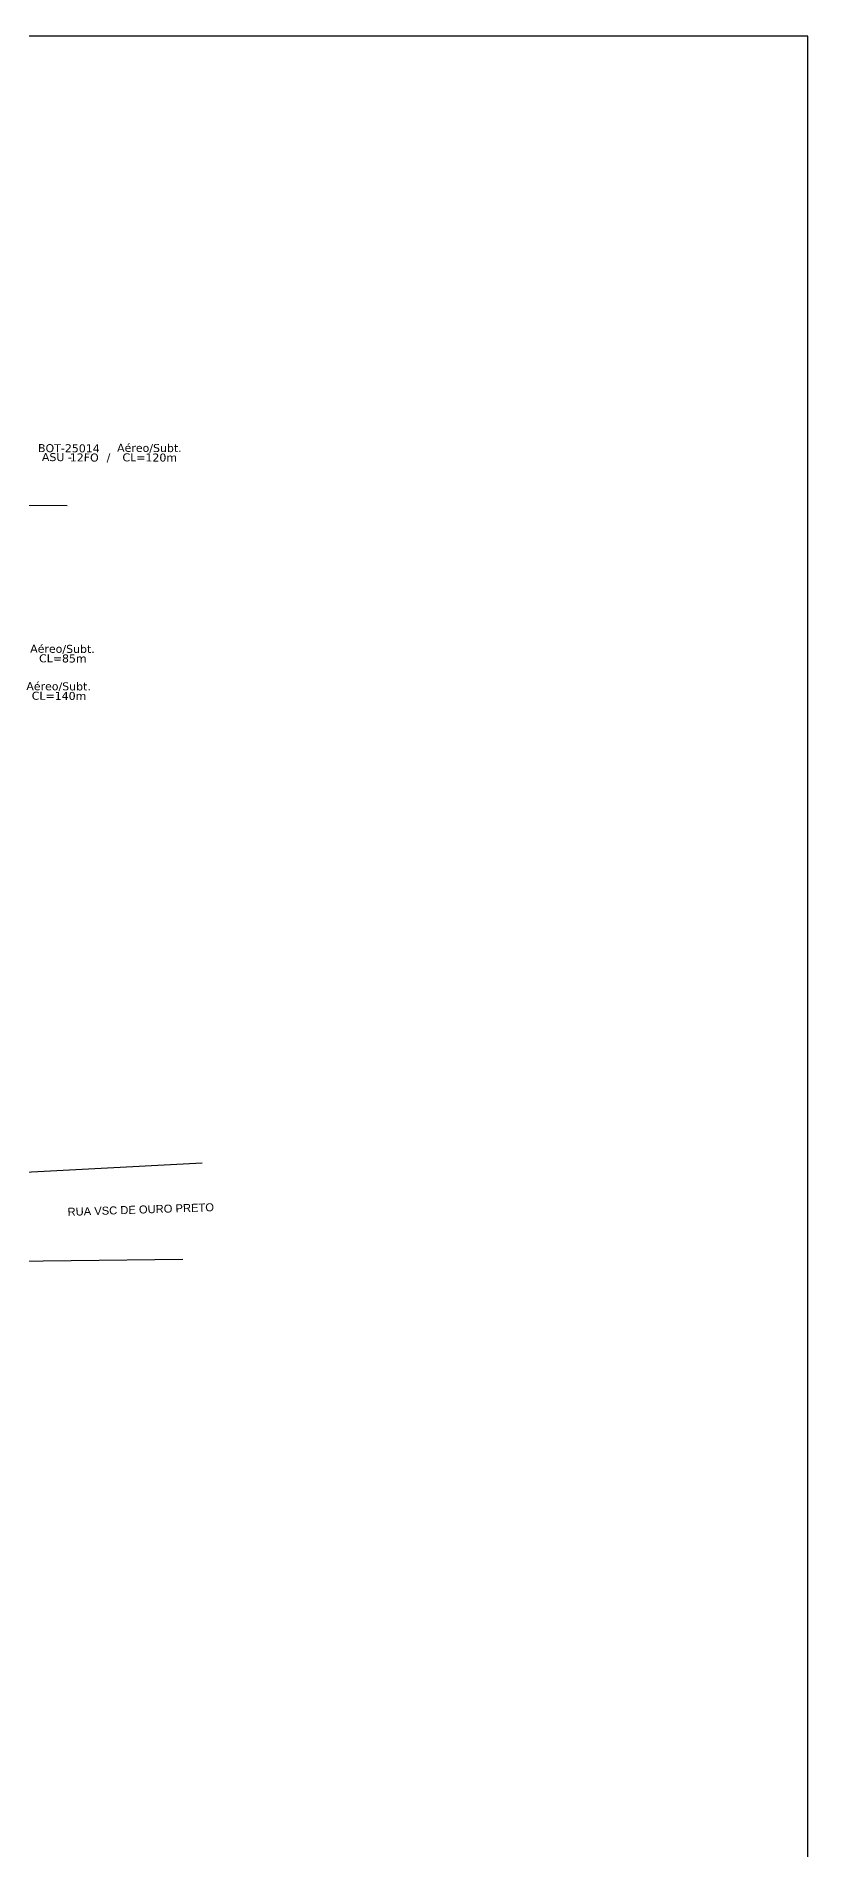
# Model space of a CAD drawing. Extents: x -89 to 749, y 705 to 1299.
# Drawn here: x 623.8 to 749.2, y 1004.4 to 1299 of the extents above; entities that cross this region are included whole.
import ezdxf
from ezdxf.enums import TextEntityAlignment as Align

# ---------------------------------------------------------------- set-up
doc = ezdxf.new("R2010")
doc.units = 0
for name, color, linetype in [('CAP a instalar', 1, 'Continuous'), ('label_cabos', 7, 'Continuous'), ('Legenda', 1, 'Continuous'), ('QUADRA', 7, 'Continuous')]:
    doc.layers.add(name, color=color, linetype=linetype)
doc.layers.add('EXTRA', color=50, linetype='Continuous', plot=False)
doc.layers.add('Segmento Logradouro Texto', color=7, linetype='Continuous', lineweight=0)
doc.styles.add('DIGICADE', font='arial.ttf')
doc.styles.add('siredit', font='verdana.ttf')
doc.linetypes.add('FENCELINE1', pattern='A,0.25,-0.1,[133,ltypeshp.shx,S=0.1,R=0,X=-0.1,Y=0],-0.1,1', length=1.45)

# ---------------------------------------------------------------- blocks, each defined once
blk = doc.blocks.new('LEGENDA DOS CABOS')
at = {"layer": 'EXTRA', "color": 0, "style": 'siredit'}
for tag, p in [('ID', (4.6, 0.97)), ('XX', (9.03, 0.97))]:
    blk.add_attdef(tag, text='', height=0.48, rotation=359.69, dxfattribs=at).set_placement(p, align=Align.MIDDLE_CENTER)
at = {"layer": 'Legenda', "color": 0, "style": 'siredit'}
for tag, p in [('TIPO_CABO', (1.31, 0)), ('CABO', (4.69, -0.05)), ('/', (6.81, -0.05)), ('METROS', (10.03, -0.05))]:
    blk.add_attdef(tag, text='', height=0.8, rotation=359.69, dxfattribs=at).set_placement(p, align=Align.MIDDLE_CENTER)

msp = doc.modelspace()

# ---------------------------------------------------------------- linework, layer by layer
msp.add_lwpolyline([(-89.32, 705.02), (749.25, 705.02), (749.25, 1299.02), (-89.32, 1299.02), (-89.32, 705.02)])
at = {"layer": 'CAP a instalar', "color": 252, "linetype": 'FENCELINE1'}
msp.add_lwpolyline([(572.36, 1222.83), (628.84, 1222.8)], dxfattribs=at)
at = {"layer": 'QUADRA'}
for points in [[(581.48, 1269.24), (576.72, 1233.39), (562.7, 1139.78), (559.06, 1124.18), (557.01, 1113.76), (557.2, 1113.17), (557.67, 1112.76), (558.29, 1112.61), (611.72, 1113.9), (650.78, 1115.97)], [(581.48, 1269.24), (576.72, 1233.39), (562.7, 1139.78), (559.06, 1124.18), (557.01, 1113.76), (557.2, 1113.17), (557.67, 1112.76), (558.29, 1112.61), (611.72, 1113.9), (650.78, 1115.97)], [(647.63, 1100.24), (611.3, 1099.82)], [(647.63, 1100.24), (611.3, 1099.82)]]:
    msp.add_lwpolyline(points, dxfattribs=at)

# ---------------------------------------------------------------- block references
at = {"layer": 'label_cabos', "color": 0, "lineweight": 0}
ref = msp.add_blockref('LEGENDA DOS CABOS', (623.61, 1229.96), dxfattribs=dict(at, xscale=1.3, yscale=1.3, zscale=1.3))
ref.add_attrib('ID', 'BOT-25014', dxfattribs={"color": 0, "height": 1.3, "rotation": 359.69, "style": 'siredit'}).set_placement((629.12, 1232.08), align=Align.MIDDLE_CENTER)
ref.add_attrib('CABO', '12FO', dxfattribs={"color": 0, "height": 1.3, "rotation": 359.69, "style": 'siredit'}).set_placement((631.62, 1230.58), align=Align.MIDDLE_CENTER)
ref.add_attrib('METROS', 'CL=120m', dxfattribs={"color": 0, "height": 1.3, "rotation": 359.69, "style": 'siredit'}).set_placement((642.27, 1230.58), align=Align.MIDDLE_CENTER)
ref.add_attrib('XX', 'Aéreo/Subt.', dxfattribs={"color": 0, "height": 1.3, "rotation": 359.69, "style": 'siredit'}).set_placement((642.21, 1232.13), align=Align.MIDDLE_CENTER)
ref.add_attrib('/', '/', dxfattribs={"color": 0, "height": 1.3, "rotation": 359.69, "style": 'siredit'}).set_placement((635.56, 1230.58), align=Align.MIDDLE_CENTER)
ref.add_attrib('TIPO_CABO', 'ASU -', dxfattribs={"color": 0, "height": 1.3, "rotation": 359.69, "style": 'siredit'}).set_placement((627.17, 1230.64), align=Align.MIDDLE_CENTER)
ref = msp.add_blockref('LEGENDA DOS CABOS', (609.48, 1197.31), dxfattribs=dict(at, xscale=1.3, yscale=1.3, zscale=1.3))
ref.add_attrib('ID', 'BOT-25018', dxfattribs={"color": 0, "height": 1.3, "rotation": 359.69, "style": 'siredit'}).set_placement((614.99, 1199.43), align=Align.MIDDLE_CENTER)
ref.add_attrib('CABO', '12FO', dxfattribs={"color": 0, "height": 1.3, "rotation": 359.69, "style": 'siredit'}).set_placement((617.49, 1197.93), align=Align.MIDDLE_CENTER)
ref.add_attrib('METROS', 'CL=85m', dxfattribs={"color": 0, "height": 1.3, "rotation": 359.69, "style": 'siredit'}).set_placement((628.14, 1197.93), align=Align.MIDDLE_CENTER)
ref.add_attrib('XX', 'Aéreo/Subt.', dxfattribs={"color": 0, "height": 1.3, "rotation": 359.69, "style": 'siredit'}).set_placement((628.08, 1199.49), align=Align.MIDDLE_CENTER)
ref.add_attrib('/', '/', dxfattribs={"color": 0, "height": 1.3, "rotation": 359.69, "style": 'siredit'}).set_placement((621.43, 1197.93), align=Align.MIDDLE_CENTER)
ref.add_attrib('TIPO_CABO', 'ASU -', dxfattribs={"color": 0, "height": 1.3, "rotation": 359.69, "style": 'siredit'}).set_placement((613.04, 1197.99), align=Align.MIDDLE_CENTER)
ref = msp.add_blockref('LEGENDA DOS CABOS', (608.85, 1191.23), dxfattribs=dict(at, xscale=1.3, yscale=1.3, zscale=1.3))
ref.add_attrib('ID', 'CEO-25001', dxfattribs={"color": 0, "height": 1.3, "rotation": 359.69, "style": 'siredit'}).set_placement((614.37, 1193.35), align=Align.MIDDLE_CENTER)
ref.add_attrib('CABO', '12FO', dxfattribs={"color": 0, "height": 1.3, "rotation": 359.69, "style": 'siredit'}).set_placement((616.87, 1191.85), align=Align.MIDDLE_CENTER)
ref.add_attrib('METROS', 'CL=140m', dxfattribs={"color": 0, "height": 1.3, "rotation": 359.69, "style": 'siredit'}).set_placement((627.52, 1191.85), align=Align.MIDDLE_CENTER)
ref.add_attrib('XX', 'Aéreo/Subt.', dxfattribs={"color": 0, "height": 1.3, "rotation": 359.69, "style": 'siredit'}).set_placement((627.45, 1193.4), align=Align.MIDDLE_CENTER)
ref.add_attrib('/', '/', dxfattribs={"color": 0, "height": 1.3, "rotation": 359.69, "style": 'siredit'}).set_placement((620.8, 1191.85), align=Align.MIDDLE_CENTER)
ref.add_attrib('TIPO_CABO', 'ASU -', dxfattribs={"color": 0, "height": 1.3, "rotation": 359.69, "style": 'siredit'}).set_placement((612.42, 1191.91), align=Align.MIDDLE_CENTER)

# ---------------------------------------------------------------- texts
at = {"layer": 'Segmento Logradouro Texto', "linetype": 'Continuous', "insert": (628.89, 1108.65), "char_height": 1.3, "width": 24.1759, "attachment_point": 1, "rotation": 1.8471, "style": 'DIGICADE'}
msp.add_mtext('\\fArial|b0|i0|c0|p34;\\W1.0000000000;\\T1.0000000000;\\o\\lRUA VSC DE OURO PRETO', dxfattribs=at)
msp.add_mtext('\\fArial|b0|i0|c0|p34;\\W1.0000000000;\\T1.0000000000;\\o\\lRUA VSC DE OURO PRETO', dxfattribs=at)

doc.saveas('drawing.dxf')
